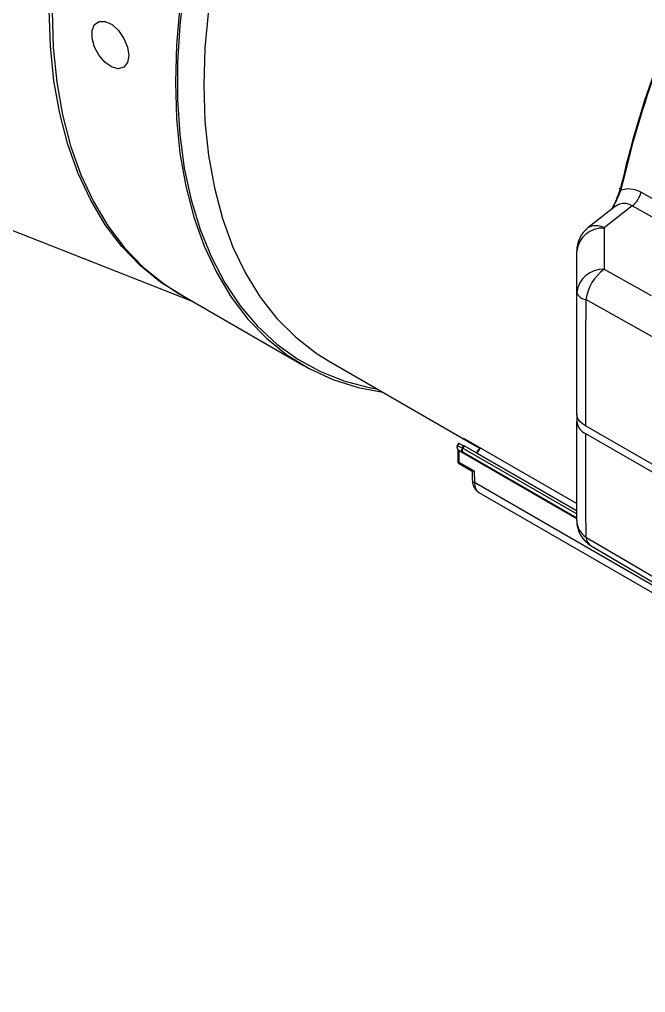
# Model space of a CAD drawing. Extents: x 8 to 113, y 0 to 87.
# Drawn here: x 70.388 to 73.043, y 6.995 to 11.12 of the extents above; entities that cross this region are included whole.
import ezdxf

# ---------------------------------------------------------------- set-up
doc = ezdxf.new("R2010")
doc.units = 0
doc.header["$MEASUREMENT"] = 0
doc.layers.add('OBJECT', color=7, linetype='CONTINUOUS')

msp = doc.modelspace()

# ---------------------------------------------------------------- linework, layer by layer
at = {"layer": 'OBJECT'}
for p, q in [((67.9764, 11.161), (71.1206, 9.9252)), ((72.9083, 10.3229), (72.7985, 10.2359)), ((72.9863, 10.3299), (72.8674, 10.2358)), ((72.8674, 10.0607), (73.0666, 9.9489)), ((71.0651, 9.9573), (71.0692, 9.9549)), ((71.0692, 9.9549), (71.5921, 9.653)), ((71.6981, 9.6732), (72.3274, 9.3099)), ((72.7511, 9.4485), (72.7511, 9.4158)), ((76.0998, 7.4855), (72.7877, 9.3975)), ((72.7877, 9.3648), (76.0998, 7.4528)), ((72.2501, 9.3233), (72.245, 9.3145)), ((72.2506, 9.3231), (72.2454, 9.3142)), ((72.2711, 9.3454), (72.7511, 9.0683)), ((72.2454, 9.3142), (72.2452, 9.3138)), ((72.247, 9.2972), (72.247, 9.2435)), ((72.2514, 9.2916), (72.2501, 9.2924)), ((72.2508, 9.2936), (72.2524, 9.2927)), ((72.2514, 9.2916), (72.2514, 9.2431)), ((72.2532, 9.2905), (72.2514, 9.2916)), ((72.2524, 9.2927), (72.7511, 9.0047)), ((72.7511, 9.003), (72.2532, 9.2905)), ((72.2662, 9.3036), (72.2717, 9.3131)), ((72.2662, 9.3035), (72.2662, 9.3036)), ((72.2677, 9.3028), (72.2676, 9.3027)), ((72.2676, 9.3027), (72.7511, 9.0236)), ((72.2732, 9.3123), (72.2677, 9.3028)), ((72.7511, 9.0063), (72.269, 9.2846)), ((72.7511, 9.0364), (72.2732, 9.3123)), ((72.3402, 9.3055), (72.3258, 9.2823)), ((72.3274, 9.281), (72.3277, 9.2814)), ((72.3421, 9.3045), (72.3277, 9.2814)), ((72.3277, 9.2814), (72.7511, 9.037)), ((72.2514, 9.2431), (72.316, 9.2058)), ((72.2495, 9.2391), (72.3084, 9.2052)), ((72.3075, 9.2057), (72.3083, 9.1678)), ((72.316, 9.2058), (72.317, 9.1562)), ((73.2846, 8.5977), (72.317, 9.1562)), ((72.3361, 9.1148), (73.3284, 8.5419))]:
    msp.add_line(p, q, dxfattribs=at)
at = {"layer": 'OBJECT', "flags": 128}
for points in [[(71.0871, 11.2598), (71.0677, 11.0954), (71.0579, 10.9352), (71.0579, 10.7803), (71.0677, 10.6314), (71.0871, 10.4894), (71.1162, 10.3549), (71.1546, 10.2287), (71.2023, 10.1115), (71.259, 10.0038), (71.3244, 9.9062), (71.3981, 9.8193), (71.4797, 9.7436), (71.5689, 9.6793), (71.6651, 9.6269), (71.7678, 9.5866), (71.8766, 9.5586), (71.9056, 9.5534)], [(71.0933, 9.941), (71.0821, 9.9469), (70.9881, 10.0052), (70.9015, 10.0753), (70.8227, 10.157), (70.7522, 10.2498), (70.6903, 10.3531), (70.6374, 10.4664), (70.5936, 10.5891), (70.5594, 10.7206), (70.5348, 10.8602), (70.52, 11.0071), (70.515, 11.1604)], [(70.5264, 11.1546), (70.5314, 11.0013), (70.5462, 10.8545), (70.5707, 10.715), (70.605, 10.5835), (70.6487, 10.4608), (70.7016, 10.3475), (70.7635, 10.2443), (70.834, 10.1516), (70.9128, 10.0699), (70.9993, 9.9998), (71.0651, 9.9573)], [(71.069, 11.1757), (71.0542, 11.0118), (71.0493, 10.8528), (71.0542, 10.6994), (71.069, 10.5526), (71.0936, 10.4131), (71.1279, 10.2817), (71.1716, 10.159), (71.2245, 10.0457), (71.2864, 9.9424), (71.3569, 9.8497), (71.4357, 9.7681), (71.5222, 9.6979), (71.6162, 9.6396), (71.717, 9.5935), (71.8241, 9.5598), (71.9293, 9.5398)], [(71.1898, 11.161), (71.1749, 10.9984), (71.1699, 10.8407), (71.1749, 10.6888), (71.1898, 10.5435), (71.2146, 10.4055), (71.2492, 10.2758), (71.2933, 10.1549), (71.3467, 10.0436), (71.4091, 9.9425), (71.4801, 9.8521), (71.5595, 9.7729), (71.6466, 9.7054), (71.6981, 9.6732)], [(70.852, 10.9667), (70.8467, 10.937), (70.8315, 10.9174), (70.8085, 10.9106), (70.7808, 10.9176), (70.752, 10.9372), (70.7262, 10.967), (70.7068, 11.0028), (70.6964, 11.0399), (70.6964, 11.0732), (70.7068, 11.0982), (70.7262, 11.1116), (70.752, 11.1116), (70.7808, 11.098), (70.8085, 11.0729), (70.8315, 11.0396), (70.8467, 11.0025), (70.852, 10.9667)], [(72.9386, 10.3969), (72.9368, 10.3981), (72.9354, 10.3993), (72.9345, 10.4006), (72.9341, 10.4017), (72.9341, 10.4026)], [(73.0239, 10.3878), (73.1119, 10.3385), (73.4638, 10.1414), (74.8716, 9.3531), (75.9403, 8.7549)], [(75.903, 8.698), (75.045, 9.1779), (74.1288, 9.6906), (72.9863, 10.3299)], [(72.8674, 10.2358), (72.8674, 10.0807), (72.8674, 10.0607)], [(72.7511, 9.9629), (72.7511, 10.1179), (72.7511, 10.138)], [(72.7511, 9.4485), (72.7511, 9.6111), (72.7511, 9.7827), (72.7511, 9.9629)], [(76.1505, 8.0487), (75.9851, 8.1414), (75.2762, 8.5387), (72.7894, 9.9325)], [(72.7511, 8.9955), (72.7511, 9.1248), (72.7511, 9.2651), (72.7511, 9.4158)], [(72.7894, 8.9258), (72.9666, 8.8215), (73.6754, 8.4044), (76.0428, 7.0116)], [(72.8128, 8.8878), (73.4533, 8.5111), (76.0325, 6.9948)]]:
    msp.add_lwpolyline(points, dxfattribs=at)
at = {"layer": 'OBJECT'}
for centre, radius, start, end in [((77.0795, 9.4688), 4.2468, 152.3536, 167.2604), ((77.1019, 9.4557), 4.2684, 152.3536, 167.2604), ((72.9379, 10.4014), 0.00398, 98.4174, 162.5178), ((72.9279, 10.4089), 0.0983, 306.4446, 347.5546), ((72.8761, 10.138), 0.125, 128.384, 180), ((72.8621, 10.124), 0.1118, 87.2735, 172.8591), ((72.8328, 10.1799), 0.0657, 58.2086, 121.4981), ((72.8621, 9.949), 0.1118, 87.2738, 172.8585), ((72.9843, 9.9017), 0.1973, 126.3269, 171.02), ((72.7943, 9.978), 0.0458, 199.3147, 263.8142), ((72.753, 10.0472), 0.8513, 235.5203, 240.8928), ((72.2448, 9.3132), 0.000673, 54.4794, 95.6906), ((72.1926, 9.2231), 0.1053, 59.9184, 60.1681), ((72.2484, 9.2955), 0.000085, 160.724, 223.4803), ((72.2484, 9.2955), 0.0000626, 229.7202, 271.7604), ((72.2511, 9.2968), 0.00294, 228.8341, 236.4703), ((72.2489, 9.2919), 0.0025, 352.5685, 42.6948), ((72.2506, 9.2907), 0.00262, 355.2119, 49.0251), ((72.0604, 8.9455), 0.4131, 59.8826, 60.1121), ((72.2092, 9.1964), 0.1214, 61.1949, 61.9759), ((72.252, 9.2435), 0.005, 180.0038, 240.0027), ((72.3221, 9.1692), 0.0139, 185.429, 248.7555), ((72.8761, 8.9955), 0.125, 180, 239.5417), ((72.8393, 8.9985), 0.0882, 181.9317, 235.5695), ((72.8414, 8.9316), 0.0523, 186.3731, 236.7719)]:
    msp.add_arc(centre, radius, start, end, dxfattribs=at)
for centre, major_axis, ratio, start_param, end_param in [((72.8761, 11.9385), (0.0619, 3.6533), 0.017273, 2.152366, 2.340269), ((72.8761, 11.9385), (0.0619, 3.6533), 0.017273, 2.352788, 2.540692), ((73.4079, 11.5937), (1.2757, 2.2079), 0.836794, 3.204366, 3.215327), ((73.4173, 11.5883), (1.2807, 2.2166), 0.836794, 3.199041, 3.209953), ((73.4291, 11.5815), (1.2882, 2.2296), 0.828556, 3.20074, 3.20941), ((72.262, 9.2493), (0.015, 0.006), 0.166829, 3.075345, 3.860743), ((72.262, 9.2493), (0.0126, 0.01), 0.166963, 2.422418, 3.207898), ((72.3796, 9.1936), (0.0428, 0.0792), 0.577067, 2.339665, 3.125144)]:
    msp.add_ellipse(centre, major_axis=major_axis, ratio=ratio, start_param=start_param, end_param=end_param, dxfattribs=at)
for points, knots in [([(72.934, 10.4026), (72.9339, 10.4019), (72.9319, 10.3907), (72.9231, 10.3658), (72.9107, 10.3371), (72.9013, 10.3202), (72.8984, 10.315)], [0, 0, 0, 0, 0.025862, 0.400481, 0.817155, 1, 1, 1, 1]), ([(72.9386, 10.3969), (72.9325, 10.382), (72.9217, 10.3552), (72.9064, 10.328), (72.8997, 10.3161)], [0, 0, 0, 0, 0.5601, 1, 1, 1, 1]), ([(72.9386, 10.3969), (72.9483, 10.3995), (72.972, 10.4056), (73.002, 10.3991), (73.0201, 10.3897), (73.0239, 10.3878)], [0, 0, 0, 0, 0.355608, 0.866058, 1, 1, 1, 1]), ([(72.9863, 10.3299), (72.9776, 10.3338), (72.9601, 10.3416), (72.9322, 10.3384), (72.9163, 10.3279), (72.9085, 10.3226)], [0, 0, 0, 0, 0.3373255, 0.6743834, 1, 1, 1, 1]), ([(72.7877, 9.3975), (72.7775, 9.4049), (72.7584, 9.4187), (72.7515, 9.4378), (72.7512, 9.4471), (72.7511, 9.4485)], [0, 0, 0, 0, 0.499395, 0.929163, 1, 1, 1, 1]), ([(72.7511, 9.4158), (72.753, 9.4064), (72.7564, 9.3888), (72.7748, 9.3725), (72.7861, 9.3657), (72.7877, 9.3648)], [0, 0, 0, 0, 0.499398, 0.929182, 1, 1, 1, 1]), ([(72.2502, 9.3233), (72.2501, 9.3233), (72.2501, 9.3234), (72.2503, 9.3233), (72.2506, 9.3231)], [0, 0, 0, 0, 0.139326, 1, 1, 1, 1]), ([(72.2448, 9.3139), (72.2447, 9.3137), (72.2435, 9.3122), (72.2429, 9.3085), (72.2433, 9.3033), (72.245, 9.2989), (72.2471, 9.297), (72.2479, 9.2963)], [0, 0, 0, 0, 0.028737, 0.2942, 0.555414, 0.833062, 1, 1, 1, 1]), ([(72.2452, 9.3138), (72.2445, 9.3123), (72.2433, 9.3093), (72.2434, 9.3043), (72.2449, 9.2995), (72.2472, 9.2968), (72.2483, 9.2955)], [0, 0, 0, 0, 0.242423, 0.484588, 0.734552, 1, 1, 1, 1]), ([(72.2452, 9.3147), (72.245, 9.3145), (72.2449, 9.3142), (72.2447, 9.314), (72.2447, 9.3139)], [0, 0, 0, 0, 0.790104, 1, 1, 1, 1]), ([(72.2501, 9.2924), (72.2496, 9.2929), (72.2483, 9.2941), (72.2478, 9.2957), (72.2475, 9.2967)], [0, 0, 0, 0, 0.407022, 1, 1, 1, 1]), ([(72.2483, 9.2955), (72.2485, 9.2953), (72.2489, 9.295), (72.2493, 9.2946), (72.2495, 9.2944), (72.2495, 9.2944)], [0, 0, 0, 0, 0.507179, 0.825515, 1, 1, 1, 1]), ([(72.2483, 9.2954), (72.2485, 9.2953), (72.2487, 9.2951), (72.2489, 9.2949), (72.249, 9.2948), (72.2491, 9.2947), (72.2491, 9.2947), (72.2491, 9.2947), (72.2491, 9.2947)], [0, 0, 0, 0, 0.563317, 0.79586, 0.908362, 0.962888, 0.987669, 1, 1, 1, 1]), ([(72.2492, 9.2948), (72.249, 9.2948), (72.2487, 9.295), (72.2486, 9.2953), (72.2485, 9.2954)], [0, 0, 0, 0, 0.498077, 1, 1, 1, 1]), ([(72.2501, 9.2924), (72.2501, 9.2925), (72.2501, 9.2929), (72.2499, 9.2938), (72.2495, 9.2943), (72.2492, 9.2946)], [0, 0, 0, 0, 0.124018, 0.468164, 1, 1, 1, 1]), ([(72.2495, 9.2944), (72.2495, 9.2944), (72.2499, 9.2941), (72.2503, 9.2939), (72.2508, 9.2936)], [0, 0, 0, 0, 0.026996, 1, 1, 1, 1]), ([(72.2495, 9.2944), (72.2497, 9.2941), (72.2501, 9.2936), (72.2502, 9.2929), (72.2501, 9.2925), (72.2501, 9.2924)], [0, 0, 0, 0, 0.533189, 0.872704, 1, 1, 1, 1]), ([(72.269, 9.2846), (72.269, 9.2847), (72.2684, 9.2851), (72.2668, 9.2865), (72.2648, 9.2895), (72.2638, 9.294), (72.2641, 9.2989), (72.2655, 9.302), (72.2662, 9.3035)], [0, 0, 0, 0, 0.009459, 0.112298, 0.337626, 0.5596, 0.779766, 1, 1, 1, 1]), ([(72.2676, 9.3027), (72.2669, 9.3012), (72.2655, 9.2982), (72.2649, 9.2934), (72.2655, 9.2891), (72.2671, 9.2863), (72.2685, 9.285), (72.269, 9.2847), (72.269, 9.2846)], [0, 0, 0, 0, 0.220257, 0.440432, 0.66237, 0.887718, 0.990548, 1, 1, 1, 1]), ([(72.2717, 9.3131), (72.272, 9.313), (72.2724, 9.3128), (72.273, 9.3125), (72.2732, 9.3123)], [0, 0, 0, 0, 0.642105, 1, 1, 1, 1]), ([(72.3277, 9.2814), (72.3273, 9.2817), (72.3266, 9.2821), (72.3259, 9.2824), (72.3258, 9.2823), (72.3258, 9.2823)], [0, 0, 0, 0, 0.352216, 0.704522, 1, 1, 1, 1]), ([(72.3086, 9.2055), (72.3089, 9.2052), (72.3101, 9.2044), (72.3134, 9.2052), (72.3159, 9.2058), (72.316, 9.2058)], [0, 0, 0, 0, 0.2984227, 0.9886385, 1, 1, 1, 1]), ([(72.3083, 9.1678), (72.3087, 9.162), (72.3099, 9.1479), (72.318, 9.1289), (72.3294, 9.1202), (72.3343, 9.1165)], [0, 0, 0, 0, 0.286147, 0.690121, 1, 1, 1, 1])]:
    msp.add_open_spline(points, degree=3, knots=knots, dxfattribs=at)

doc.saveas('drawing.dxf')
